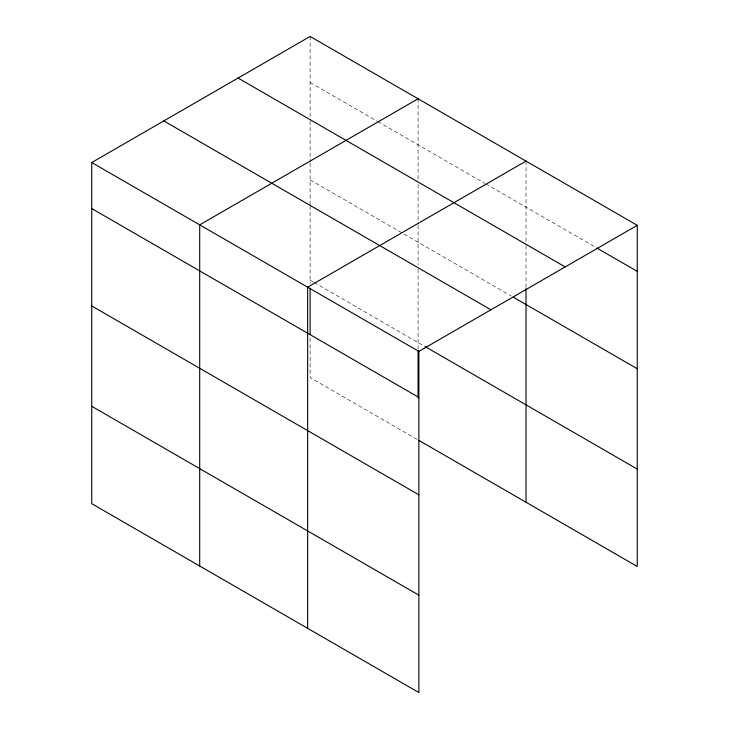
<?xml version="1.0" encoding="UTF-8"?>
<svg xmlns="http://www.w3.org/2000/svg" width="729" height="729" viewBox="0 0 729 729"><rect width="100%" height="100%" fill="white"/><g stroke="black" fill="none" stroke-linecap="round" stroke-linejoin="round"><path stroke-width="0.55" stroke-dasharray="3.65 2.73" d="M310.126 82.486L376.857 121.014M377.841 121.579L484.812 183.343M485.796 183.908L594.928 246.912M310.126 179.872L511.311 296.029M310.126 280.218L313.069 281.913M314.053 282.478L423.968 345.938M417.097 439.368L310.126 377.604L310.126 335.704M526.028 161.1L526.028 244.507M526.028 245.637L526.028 287.536M418.082 98.779L418.082 179.917M418.082 184.446L418.082 224.085M418.082 225.215L418.082 264.745M418.082 269.256L418.082 349.337M310.126 36.45L310.126 119.857M310.126 120.987L310.126 161.756M310.126 162.886L310.126 204.676M310.126 205.806L310.126 283.608"/><path stroke-width="1.09" d="M418.874 494.818L418.874 351.396L91.745 162.531L91.745 503.684L418.874 692.55L418.874 494.818L91.745 305.952M419.057 440.498L637.255 566.469L637.255 225.316L310.126 36.45L91.745 162.531M418.082 98.779L199.7 224.851L199.7 566.014M526.028 161.1L307.647 287.18L307.647 628.334M418.874 351.396L637.255 225.316M596.896 248.051L637.255 271.352M238.064 78.058L565.185 266.923M513.271 297.159L637.255 368.737M163.815 120.923L490.936 309.789M424.943 346.503L637.255 469.084M91.745 208.567L418.874 397.433M91.745 406.299L418.874 595.165M526.028 288.675L526.028 502.254M418.082 350.467L418.082 398.034M310.126 288.146L310.126 334.575"/></g></svg>
